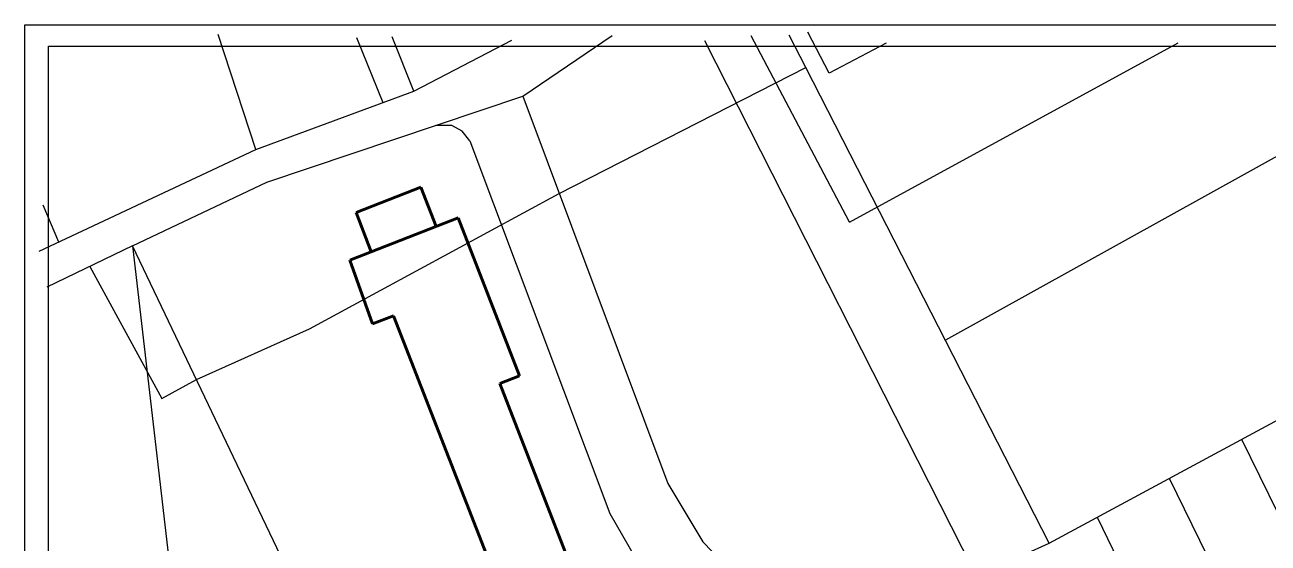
# Model space of a CAD drawing. Header units: millimetres. Extents: x 1754 to 2064, y 960 to 1845.
# Drawn here: x 1753.9 to 1943.4, y 1112.8 to 1191.8 of the extents above; entities that cross this region are included whole.
import ezdxf

# ---------------------------------------------------------------- set-up
doc = ezdxf.new("R2010")
doc.units = ezdxf.units.MM
doc.layers.add('A_katastralni mapa', color=7, linetype='Continuous')
picture_1 = doc.add_image_def('image1.jpg', size_in_pixel=(880, 658))

msp = doc.modelspace()

# ---------------------------------------------------------------- linework, layer by layer
at = {"layer": 'A_katastralni mapa'}
for p, q in [((1789.1, 1172.81), (1783.37, 1190.33)), ((1876.52, 1184.44), (1873.23, 1190.67)), ((1804.44, 1189.87), (1808.47, 1179.96)), ((1813.17, 1181.69), (1809.87, 1189.95)), ((1813.17, 1181.69), (1828.11, 1189.47)), ((1829.79, 1180.92), (1843.45, 1190.19)), ((1898.8, 1108.18), (1857.53, 1189.37)), ((1879.63, 1161.72), (1864.63, 1190.11)), ((1872.93, 1185.31), (1870.41, 1190.25)), ((1885.2, 1189.03), (1876.52, 1184.44)), ((1879.63, 1161.72), (1929.7, 1189.08)), ((1976.88, 1189.59), (1894.22, 1143.75)), ((1835.35, 1166.1), (1872.93, 1185.31)), ((1910.06, 1112.81), (1872.93, 1185.31)), ((1789.1, 1172.81), (1813.17, 1181.69)), ((1790.79, 1167.8), (1829.79, 1180.92)), ((1829.79, 1180.92), (1851.93, 1121.91)), ((1910.06, 1112.81), (2035.16, 1180.31)), ((1818.97, 1176.46), (1816.54, 1176.46)), ((1820.55, 1175.59), (1818.97, 1176.46)), ((1821.71, 1174.11), (1820.55, 1175.59)), ((1821.71, 1174.11), (1843.09, 1117.3)), ((1756.08, 1157.32), (1789.1, 1172.81)), ((1770.32, 1158.1), (1790.79, 1167.8)), ((1797.28, 1145.45), (1835.35, 1166.1)), ((1756.63, 1164.39), (1759.04, 1158.71)), ((1770.32, 1158.1), (1757.24, 1151.84)), ((1812.94, 1068.95), (1770.32, 1158.1)), ((1770.32, 1158.1), (1782.23, 1054.88)), ((1763.78, 1154.97), (1774.79, 1134.84)), ((1780.07, 1137.72), (1797.28, 1145.45)), ((1774.79, 1134.84), (1780.07, 1137.72)), ((1939.37, 1128.63), (1958.86, 1088.87)), ((1928.36, 1122.69), (1947.64, 1083.37)), ((1851.93, 1121.91), (1857.24, 1113)), ((1843.09, 1117.3), (1849.08, 1106.92)), ((1917.35, 1116.75), (1936.41, 1077.86)), ((1857.24, 1113), (1863.42, 1106.64)), ((1906.26, 1111.05), (1910.06, 1112.81))]:
    msp.add_line(p, q, dxfattribs=at)
at = {"layer": 'A_katastralni mapa', "color": 1, "lineweight": 60}
for p, q in [((1804.38, 1163.19), (1814.27, 1167.04)), ((1814.27, 1167.04), (1816.59, 1161.06)), ((1803.45, 1155.95), (1819.94, 1162.36)), ((1804.38, 1163.19), (1806.7, 1157.21)), ((1819.94, 1162.36), (1829.31, 1138.28)), ((1803.45, 1155.95), (1806.91, 1146.21)), ((1806.91, 1146.21), (1810.11, 1147.46)), ((1810.11, 1147.46), (1831.26, 1093.08)), ((1829.31, 1138.28), (1826.29, 1137.11)), ((1826.29, 1137.11), (1841.82, 1097.19))]:
    msp.add_line(p, q, dxfattribs=at)
at = {"layer": 'A_katastralni mapa'}
msp.add_lwpolyline([(2059.66, 978.44), (1757.49, 978.44), (1757.49, 1188.55), (2059.66, 1188.55)], close=True, dxfattribs=at)

# ---------------------------------------------------------------- pictures from other files: only their frames are drawn
image = msp.add_image(picture_1, insert=(1753.89, 959.67), size_in_units=(310.44, 232.13), dxfattribs=at)
image.dxf.flags = 7

doc.saveas('drawing.dxf')
